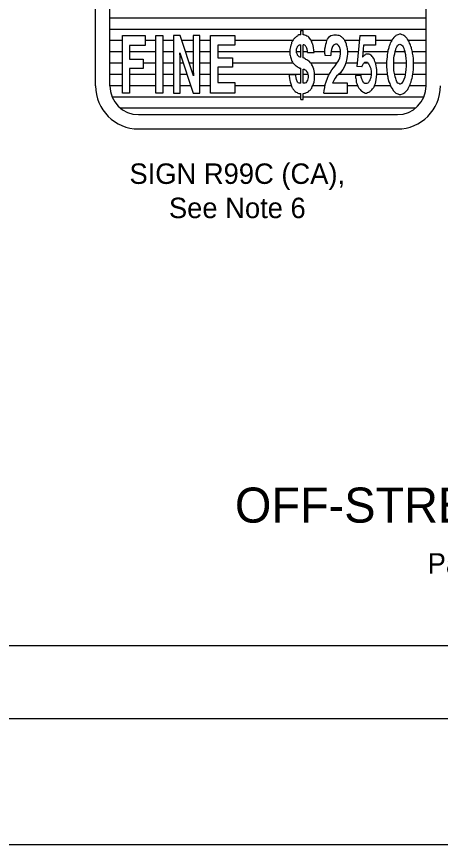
# Model space of a CAD drawing. Extents: x -893 to 867, y -474 to 712.
# Drawn here: x -263.6 to -118.4, y -474 to -190.6 of the extents above; entities that cross this region are included whole.
import ezdxf

# ---------------------------------------------------------------- set-up
doc = ezdxf.new("R2010")
doc.units = 0
for name, color, linetype in [('border_PLOTTING-ELEMENTS', 7, 'Continuous'), ('border_rw_22x34_Cut_Lines', 7, 'Continuous'), ('border_SHEET', 7, 'Continuous'), ('rd_PAVEMENT', 7, 'Continuous'), ('rd_PAVEMENT-anno', 7, 'Continuous')]:
    doc.layers.add(name, color=color, linetype=linetype)

msp = doc.modelspace()

# ---------------------------------------------------------------- linework, layer by layer
at = {"layer": 'border_PLOTTING-ELEMENTS'}
for points in [[(-893.46, -474.04), (866.54, -474.04), (866.54, 711.96), (-893.46, 711.96)], [(-863.46, 668.96), (836.54, 668.96), (836.54, -431.04), (-863.46, -431.04)]]:
    msp.add_lwpolyline(points, close=True, dxfattribs=at)
at = {"layer": 'border_rw_22x34_Cut_Lines'}
msp.add_lwpolyline([(-863.46, 668.96), (836.54, 668.96), (836.54, -431.04), (-863.46, -431.04)], close=True, dxfattribs=at)
at = {"layer": 'border_SHEET'}
msp.add_line((811.54, -406.05), (-813.46, -406.05), dxfattribs=at)
at = {"layer": 'rd_PAVEMENT'}
for p, q in [((-236.52, -214.33), (-236.52, -7.64)), ((-231.6, -214.33), (-231.6, -165.12)), ((-123.33, -214.33), (-123.33, -165.12)), ((-231.6, -191.01), (-123.33, -191.01)), ((-231.6, -194.87), (-123.33, -194.87)), ((-231.6, -198.73), (-227.24, -198.73)), ((-219.49, -198.73), (-215.82, -198.73)), ((-213.43, -198.73), (-209.77, -198.73)), ((-207.01, -198.73), (-203.03, -198.73)), ((-200.82, -198.73), (-197.15, -198.73)), ((-188.8, -198.73), (-168.93, -198.73)), ((-162.73, -198.73), (-157.24, -198.73)), ((-151.28, -198.73), (-146.19, -198.73)), ((-140.66, -198.73), (-135.04, -198.73)), ((-129.42, -198.73), (-123.33, -198.73)), ((-231.6, -202.59), (-227.24, -202.59)), ((-224.94, -202.59), (-215.82, -202.59)), ((-213.43, -202.59), (-209.77, -202.59)), ((-205.72, -202.59), (-203.03, -202.59)), ((-200.82, -202.59), (-197.15, -202.59)), ((-194.68, -202.59), (-169.97, -202.59)), ((-167.72, -202.59), (-166.19, -202.59)), ((-165.47, -202.59), (-163.94, -202.59)), ((-161.72, -202.59), (-158.05, -202.59)), ((-155.84, -202.59), (-152.68, -202.59)), ((-150.29, -202.59), (-146.56, -202.59)), ((-144.93, -202.59), (-136.44, -202.59)), ((-133.91, -202.59), (-130.62, -202.59)), ((-128.04, -202.59), (-123.33, -202.59)), ((-231.6, -206.45), (-227.24, -206.45)), ((-220.25, -206.45), (-215.82, -206.45)), ((-213.43, -206.45), (-209.77, -206.45)), ((-207.55, -206.45), (-206.49, -206.45)), ((-204.43, -206.45), (-203.03, -206.45)), ((-200.82, -206.45), (-197.15, -206.45)), ((-189.56, -206.45), (-168.92, -206.45)), ((-162.86, -206.45), (-153.79, -206.45)), ((-150.82, -206.45), (-146.94, -206.45)), ((-144.61, -206.45), (-143.2, -206.45)), ((-140.65, -206.45), (-136.88, -206.45)), ((-134.41, -206.45), (-130.15, -206.45)), ((-127.59, -206.45), (-123.33, -206.45)), ((-231.6, -210.31), (-227.24, -210.31)), ((-224.94, -210.31), (-215.82, -210.31)), ((-213.43, -210.31), (-209.77, -210.31)), ((-207.55, -210.31), (-205.2, -210.31)), ((-203.15, -210.31), (-202.97, -210.31)), ((-200.82, -210.31), (-197.15, -210.31)), ((-194.68, -210.31), (-166.19, -210.31)), ((-165.47, -210.31), (-163.83, -210.31)), ((-161.5, -210.31), (-156.45, -210.31)), ((-153.22, -210.31), (-142.11, -210.31)), ((-140.24, -210.31), (-136.64, -210.31)), ((-134.12, -210.31), (-130.43, -210.31)), ((-127.85, -210.31), (-123.33, -210.31)), ((-231.6, -214.17), (-227.24, -214.17)), ((-224.94, -214.17), (-215.82, -214.17)), ((-213.43, -214.17), (-209.77, -214.17)), ((-207.55, -214.17), (-203.91, -214.17)), ((-200.82, -214.17), (-197.15, -214.17)), ((-188.8, -214.17), (-169.52, -214.17)), ((-162.07, -214.17), (-157.93, -214.17)), ((-150.21, -214.17), (-146.8, -214.17)), ((-140.9, -214.17), (-135.53, -214.17)), ((-128.9, -214.17), (-123.33, -214.17)), ((-230.85, -218.03), (-166.19, -218.03)), ((-165.47, -218.03), (-124.09, -218.03)), ((-228.05, -221.89), (-126.89, -221.89)), ((-221.76, -224.17), (-133.17, -224.17)), ((-221.76, -229.09), (-133.17, -229.09))]:
    msp.add_line(p, q, dxfattribs=at)
for points in [[(-166.19, -195.42), (-165.47, -195.42)], [(-166.19, -196.9), (-166.19, -195.42)], [(-165.47, -196.9), (-165.47, -195.42)], [(-220.25, -208.42), (-224.94, -208.42), (-224.94, -216.79), (-227.24, -216.79), (-227.24, -197.11), (-219.49, -197.11), (-219.49, -200.52), (-224.94, -200.52), (-224.94, -205.17), (-220.25, -205.17), (-220.25, -208.42), (-224.94, -208.42), (-224.94, -216.79), (-227.24, -216.79)], [(-215.82, -216.79), (-215.82, -197.11), (-213.43, -197.11), (-213.43, -216.79), (-215.82, -216.79)], [(-209.77, -197.11), (-209.77, -216.79), (-207.55, -216.79), (-207.55, -204.55), (-207.64, -203), (-203.03, -216.79), (-200.82, -216.79), (-200.82, -197.11), (-203.03, -197.11), (-203.03, -208.73), (-202.95, -210.9), (-207.55, -197.11), (-209.77, -197.11)], [(-197.15, -216.79), (-197.15, -197.11), (-188.8, -197.11), (-188.8, -200.36), (-194.68, -200.36), (-194.68, -204.7), (-189.56, -204.7), (-189.56, -207.96), (-194.68, -207.96), (-194.68, -213.23), (-188.8, -213.23), (-188.8, -216.79), (-197.15, -216.79)], [(-166.19, -196.9), (-166.59, -196.9), (-166.7, -196.9), (-166.9, -196.9), (-167.21, -197.09), (-167.41, -197.28), (-167.72, -197.46), (-167.92, -197.65), (-168.13, -197.83), (-168.33, -198.02), (-168.54, -198.21), (-168.74, -198.39), (-168.85, -198.58), (-169.05, -198.95), (-169.15, -199.14), (-169.25, -199.32), (-169.36, -199.51), (-169.46, -199.88), (-169.66, -200.44), (-169.77, -201), (-169.87, -201.37), (-169.97, -201.93), (-169.97, -202.3), (-169.97, -202.86), (-169.97, -203.23), (-169.97, -203.41), (-169.97, -203.6), (-169.87, -203.97), (-169.77, -204.34), (-169.66, -204.72), (-169.56, -205.09), (-169.36, -205.65), (-169.25, -205.83), (-169.05, -206.2), (-168.95, -206.39), (-168.85, -206.58), (-168.54, -206.95), (-168.23, -207.13), (-168.03, -207.32), (-167.82, -207.51), (-167.52, -207.69), (-167.21, -207.88), (-166.9, -208.06), (-166.59, -208.25), (-166.49, -208.25), (-166.39, -208.25), (-166.19, -208.25)], [(-161.68, -202.86), (-161.79, -202.11), (-161.79, -201.93), (-161.89, -201.37), (-161.89, -201.18), (-161.99, -200.62), (-162.09, -200.07), (-162.2, -199.88), (-162.4, -199.32), (-162.5, -199.14), (-162.71, -198.76), (-162.81, -198.58), (-163.22, -198.02), (-163.53, -197.65), (-163.73, -197.46), (-164.04, -197.28), (-164.14, -197.28), (-164.45, -197.09), (-164.55, -197.09), (-165.16, -196.9), (-165.37, -196.9), (-165.47, -196.9)], [(-158.05, -203.31), (-158.05, -202.38), (-157.97, -201.6), (-157.8, -200.83), (-157.63, -200.05), (-157.46, -199.43), (-157.29, -198.81), (-157.03, -198.35), (-156.69, -197.88), (-156.43, -197.42), (-155.92, -197.11), (-155.41, -196.95), (-154.9, -196.8), (-154.47, -196.8), (-154.05, -196.8), (-153.53, -196.95), (-153.19, -196.95), (-152.85, -197.11), (-152.6, -197.26), (-152.43, -197.42), (-152.08, -197.73), (-151.91, -197.88), (-151.74, -198.04), (-151.66, -198.19), (-151.49, -198.35), (-151.4, -198.5), (-151.32, -198.66), (-151.23, -198.81), (-151.15, -198.97), (-151.06, -199.12), (-150.98, -199.28), (-150.81, -199.59), (-150.72, -199.9), (-150.64, -200.36), (-150.55, -200.67), (-150.47, -200.98), (-150.38, -201.6), (-150.29, -202.53), (-150.29, -203.31), (-150.38, -204.24)], [(-146.03, -197.11), (-147.06, -207.65)], [(-146.03, -197.11), (-140.66, -197.11), (-140.66, -200.36), (-144.75, -200.36)], [(-128.01, -202.69), (-128.1, -202.38), (-128.18, -201.91), (-128.27, -201.6), (-128.36, -201.29), (-128.44, -200.98), (-128.53, -200.83), (-128.7, -200.36), (-128.78, -200.05), (-128.95, -199.74), (-129.12, -199.28), (-129.29, -198.97), (-129.46, -198.66), (-129.72, -198.35), (-129.8, -198.19), (-129.89, -198.04), (-130.15, -197.73), (-130.32, -197.57), (-130.49, -197.42), (-130.66, -197.26), (-130.91, -197.11), (-131.08, -196.95), (-131.51, -196.8), (-131.94, -196.64), (-132.28, -196.64), (-132.45, -196.64), (-133.04, -196.8), (-133.38, -196.95), (-133.64, -197.11), (-133.81, -197.26), (-133.98, -197.42), (-134.15, -197.57), (-134.32, -197.73), (-134.66, -198.19), (-134.92, -198.5), (-135.09, -198.81), (-135.26, -199.12), (-135.43, -199.43), (-135.6, -199.74), (-135.77, -200.21), (-135.86, -200.52), (-136.03, -200.98), (-136.11, -201.29), (-136.2, -201.6), (-136.37, -202.22), (-136.45, -202.69), (-136.54, -203.15), (-136.62, -203.62), (-136.71, -204.39), (-136.79, -205.17), (-136.88, -205.94), (-136.88, -206.41)], [(-166.19, -204.53), (-166.29, -204.53), (-166.49, -204.53), (-166.8, -204.34), (-167, -204.16), (-167.21, -203.97), (-167.31, -203.79), (-167.41, -203.6), (-167.52, -203.41), (-167.62, -203.23), (-167.72, -202.86), (-167.72, -202.48), (-167.72, -202.11), (-167.72, -201.74), (-167.62, -201.37), (-167.52, -201.18), (-167.41, -201), (-167.31, -200.81), (-167.11, -200.62), (-166.9, -200.44), (-166.7, -200.25), (-166.59, -200.25), (-166.39, -200.25), (-166.29, -200.25), (-166.19, -200.25)], [(-166.19, -204.53), (-166.19, -200.25)], [(-165.47, -204.72), (-165.47, -200.25)], [(-163.94, -202.86), (-163.94, -202.67), (-163.94, -202.48), (-164.04, -201.74), (-164.14, -201.37), (-164.24, -201.18), (-164.34, -201), (-164.45, -200.81), (-164.65, -200.62), (-164.86, -200.44), (-165.16, -200.25), (-165.26, -200.25), (-165.47, -200.25)], [(-158.31, -216.79), (-158.22, -215.86), (-158.05, -214.93), (-157.88, -213.85), (-157.54, -212.92), (-157.11, -211.68), (-156.69, -210.75), (-156.18, -209.82), (-155.58, -208.89), (-154.98, -208.11), (-154.47, -207.49), (-153.88, -206.56), (-153.28, -205.79), (-152.85, -204.7), (-152.68, -203.46), (-152.68, -202.07), (-152.94, -200.98), (-153.36, -200.52), (-153.79, -200.05), (-154.39, -200.05), (-154.98, -200.36), (-155.41, -200.83), (-155.75, -201.91), (-155.92, -203.15), (-155.92, -203.93)], [(-144.75, -200.36), (-145.09, -204.55)], [(-134.32, -204.86), (-134.24, -204.08), (-134.07, -203.31), (-133.9, -202.53), (-133.81, -202.22), (-133.73, -201.91), (-133.64, -201.6), (-133.38, -200.98), (-133.13, -200.67), (-132.96, -200.36), (-132.62, -200.21), (-132.28, -200.05), (-131.94, -200.21), (-131.59, -200.36), (-131.42, -200.67), (-131.17, -200.98), (-131, -201.45), (-130.83, -202.07), (-130.66, -202.38), (-130.57, -202.84), (-130.4, -203.62), (-130.32, -204.08), (-130.23, -204.86), (-130.15, -205.94), (-130.15, -206.87), (-130.15, -207.49), (-130.23, -208.89), (-130.32, -209.66), (-130.49, -210.59), (-130.66, -211.37), (-130.91, -212.14), (-131.17, -212.76), (-131.51, -213.23), (-131.77, -213.54), (-132.19, -213.69), (-132.36, -213.69), (-132.7, -213.54), (-132.96, -213.38), (-133.3, -212.92), (-133.56, -212.3), (-133.73, -211.83), (-133.9, -211.21), (-134.07, -210.59), (-134.15, -210.13), (-134.24, -209.66), (-134.32, -209.04), (-134.41, -207.96), (-134.41, -207.34), (-134.41, -206.72), (-134.41, -206.1), (-134.32, -204.86)], [(-163.94, -202.86), (-161.68, -202.86)], [(-158.05, -203.31), (-158.05, -203.77)], [(-158.05, -203.77), (-155.92, -203.93)], [(-147.48, -210.75), (-147.48, -211.21), (-147.48, -211.52), (-147.4, -211.83), (-147.31, -212.3), (-147.31, -212.45), (-147.23, -213.07), (-147.06, -213.54), (-146.97, -213.85), (-146.8, -214.16), (-146.8, -214.31), (-146.63, -214.62), (-146.46, -214.93), (-146.37, -215.09), (-146.2, -215.24), (-145.95, -215.55), (-145.69, -215.86), (-145.44, -216.02), (-145.01, -216.33), (-144.84, -216.48), (-144.5, -216.64), (-144.16, -216.79), (-143.9, -216.79), (-143.65, -216.79), (-143.39, -216.64), (-143.22, -216.64), (-142.96, -216.48), (-142.62, -216.33), (-142.45, -216.17), (-142.2, -216.02), (-141.94, -215.71), (-141.68, -215.4), (-141.26, -214.93), (-141.09, -214.62), (-140.83, -214), (-140.66, -213.54), (-140.49, -212.92), (-140.41, -212.14), (-140.32, -211.37), (-140.24, -210.28), (-140.24, -209.04), (-140.24, -208.73), (-140.32, -208.11), (-140.41, -207.49), (-140.58, -206.87), (-140.66, -206.41), (-140.83, -205.94), (-141, -205.48), (-141.26, -205.01), (-141.34, -204.86), (-141.6, -204.55), (-141.77, -204.24), (-142.03, -203.93), (-142.2, -203.77), (-142.54, -203.62), (-142.79, -203.46), (-143.13, -203.46), (-143.47, -203.46), (-143.73, -203.46), (-143.9, -203.46), (-144.16, -203.62), (-144.33, -203.77), (-144.5, -203.93), (-144.67, -204.08), (-144.92, -204.24), (-145.09, -204.55)], [(-136.79, -209.2), (-136.71, -209.82), (-136.62, -210.44), (-136.45, -211.21), (-136.37, -211.68), (-136.03, -212.92), (-135.77, -213.54), (-135.6, -214), (-135.35, -214.62), (-135.09, -215.09), (-134.75, -215.55), (-134.58, -215.86), (-134.32, -216.17), (-133.98, -216.48), (-133.64, -216.79), (-133.38, -216.95), (-132.96, -217.1), (-132.53, -217.26), (-132.19, -217.26), (-131.94, -217.26), (-131.42, -217.1), (-131.08, -216.95), (-130.91, -216.79), (-130.66, -216.64), (-130.49, -216.48), (-130.15, -216.17), (-129.89, -215.86), (-129.63, -215.55), (-129.46, -215.24), (-128.95, -214.31), (-128.78, -213.85), (-128.61, -213.38), (-128.44, -212.92), (-128.27, -212.3), (-128.1, -211.68), (-128.01, -211.21), (-127.93, -210.75), (-127.84, -210.28), (-127.76, -209.66), (-127.67, -208.73), (-127.59, -208.11), (-127.59, -207.49), (-127.59, -207.03), (-127.59, -206.41), (-127.59, -206.1), (-127.67, -205.01), (-127.76, -204.08), (-127.84, -203.62), (-127.93, -203.15), (-128.01, -202.69)], [(-165.47, -216.99), (-165.37, -216.99), (-164.96, -216.81), (-164.75, -216.81), (-164.24, -216.62), (-163.94, -216.43), (-163.63, -216.25), (-163.42, -216.06), (-163.12, -215.88), (-162.91, -215.69), (-162.81, -215.5), (-162.5, -215.13), (-162.3, -214.57), (-162.09, -214.2), (-161.99, -214.02), (-161.89, -213.64), (-161.68, -213.09), (-161.58, -212.16), (-161.48, -211.6), (-161.48, -211.04), (-161.48, -210.48), (-161.58, -209.74), (-161.68, -209.18), (-161.79, -208.62), (-161.99, -208.06), (-162.2, -207.51), (-162.4, -207.13), (-162.61, -206.76), (-162.91, -206.39), (-163.22, -206.02), (-163.53, -205.83), (-163.83, -205.65), (-164.14, -205.46), (-164.45, -205.27), (-164.75, -205.09), (-165.06, -204.9), (-165.47, -204.72)], [(-150.38, -204.24), (-150.55, -205.48), (-150.81, -206.41), (-150.98, -207.18), (-151.4, -207.96), (-151.83, -208.73), (-152.26, -209.35), (-152.68, -209.82), (-153.36, -210.44), (-153.96, -211.06), (-154.47, -211.68), (-154.9, -212.45), (-155.32, -213.38)], [(-145.35, -207.8), (-145.09, -207.34), (-145.01, -207.03), (-144.92, -206.87), (-144.75, -206.72), (-144.58, -206.41), (-144.33, -206.25), (-144.24, -206.25), (-144.16, -206.25), (-143.9, -206.25), (-143.82, -206.25), (-143.65, -206.25), (-143.39, -206.25), (-143.22, -206.41), (-143.13, -206.56), (-143.05, -206.72), (-142.88, -207.03), (-142.79, -207.18), (-142.71, -207.34), (-142.54, -207.65), (-142.45, -207.96), (-142.28, -208.42), (-142.2, -208.73), (-142.11, -209.2), (-142.11, -209.66), (-142.11, -209.97), (-142.11, -210.28), (-142.11, -210.75), (-142.2, -211.21), (-142.28, -211.52), (-142.37, -211.83), (-142.45, -211.99), (-142.54, -212.3), (-142.62, -212.45), (-142.79, -212.76), (-142.88, -212.92), (-143.05, -213.23), (-143.22, -213.38), (-143.56, -213.54), (-143.82, -213.54), (-143.99, -213.54), (-144.24, -213.54), (-144.33, -213.54), (-144.5, -213.38), (-144.67, -213.23), (-144.84, -213.07), (-145.01, -212.76), (-145.09, -212.61), (-145.26, -212.14), (-145.44, -211.68), (-145.52, -211.37), (-145.52, -211.21), (-145.61, -210.75)], [(-136.88, -206.41), (-136.88, -207.18), (-136.88, -207.96), (-136.79, -208.73), (-136.79, -209.2)], [(-166.19, -213.46), (-166.19, -208.25)], [(-165.47, -213.46), (-165.47, -208.62)], [(-165.47, -208.62), (-165.26, -208.62), (-165.06, -208.62), (-164.75, -208.81), (-164.55, -208.99), (-164.34, -209.18), (-164.24, -209.37), (-164.14, -209.55), (-163.94, -209.92), (-163.83, -210.3), (-163.73, -210.85), (-163.73, -211.41), (-163.83, -211.97), (-163.94, -212.34), (-164.14, -212.71), (-164.24, -212.9), (-164.55, -213.27), (-164.86, -213.46), (-165.06, -213.46), (-165.47, -213.46)], [(-145.35, -207.8), (-147.06, -207.65)], [(-170.18, -210.48), (-167.92, -210.48)], [(-170.18, -210.48), (-170.18, -210.85), (-170.18, -211.04), (-170.07, -211.78), (-169.97, -212.53), (-169.87, -212.9), (-169.77, -213.27), (-169.66, -213.64), (-169.56, -214.02), (-169.46, -214.39), (-169.25, -214.76), (-169.15, -214.95), (-169.05, -215.13), (-168.95, -215.32), (-168.64, -215.69), (-168.54, -215.88), (-168.33, -216.06), (-168.13, -216.25), (-167.82, -216.43), (-167.52, -216.62), (-167.21, -216.81), (-166.9, -216.99), (-166.8, -216.99), (-166.59, -216.99), (-166.39, -216.99), (-166.19, -216.99)], [(-166.19, -213.46), (-166.7, -213.46), (-166.8, -213.46), (-167.11, -213.27), (-167.31, -213.09), (-167.52, -212.71), (-167.62, -212.53), (-167.72, -212.16), (-167.82, -211.6), (-167.92, -210.85), (-167.92, -210.48)], [(-145.61, -210.75), (-147.48, -210.75)], [(-158.31, -216.79), (-150.21, -216.79), (-150.21, -213.38), (-155.32, -213.38)], [(-166.19, -219.04), (-166.19, -216.99)], [(-165.47, -219.04), (-165.47, -216.99)], [(-166.19, -219.04), (-165.47, -219.04)]]:
    msp.add_lwpolyline(points, dxfattribs=at)
for centre, radius, start, end in [((-221.76, -214.33), 14.76, 180, 270), ((-221.76, -214.33), 9.84, 180, 270), ((-133.17, -214.33), 14.76, 270, 0), ((-133.17, -214.33), 9.84, 270, 0)]:
    msp.add_arc(centre, radius, start, end, dxfattribs=at)

# ---------------------------------------------------------------- texts
at = {"layer": 'rd_PAVEMENT-anno'}
for s, height, p in [('SIGN R99C (CA),', 7, (-224.9, -247.89)), ('See Note 6', 7, (-211.38, -259.61)), ('OFF-STREET PARKING SIGNS', 12, (-188.78, -363.86)), ('Parking lot or garage,', 7, (-122.78, -381.33))]:
    msp.add_text(s, height=height, dxfattribs=at).set_placement(p)

doc.saveas('drawing.dxf')
